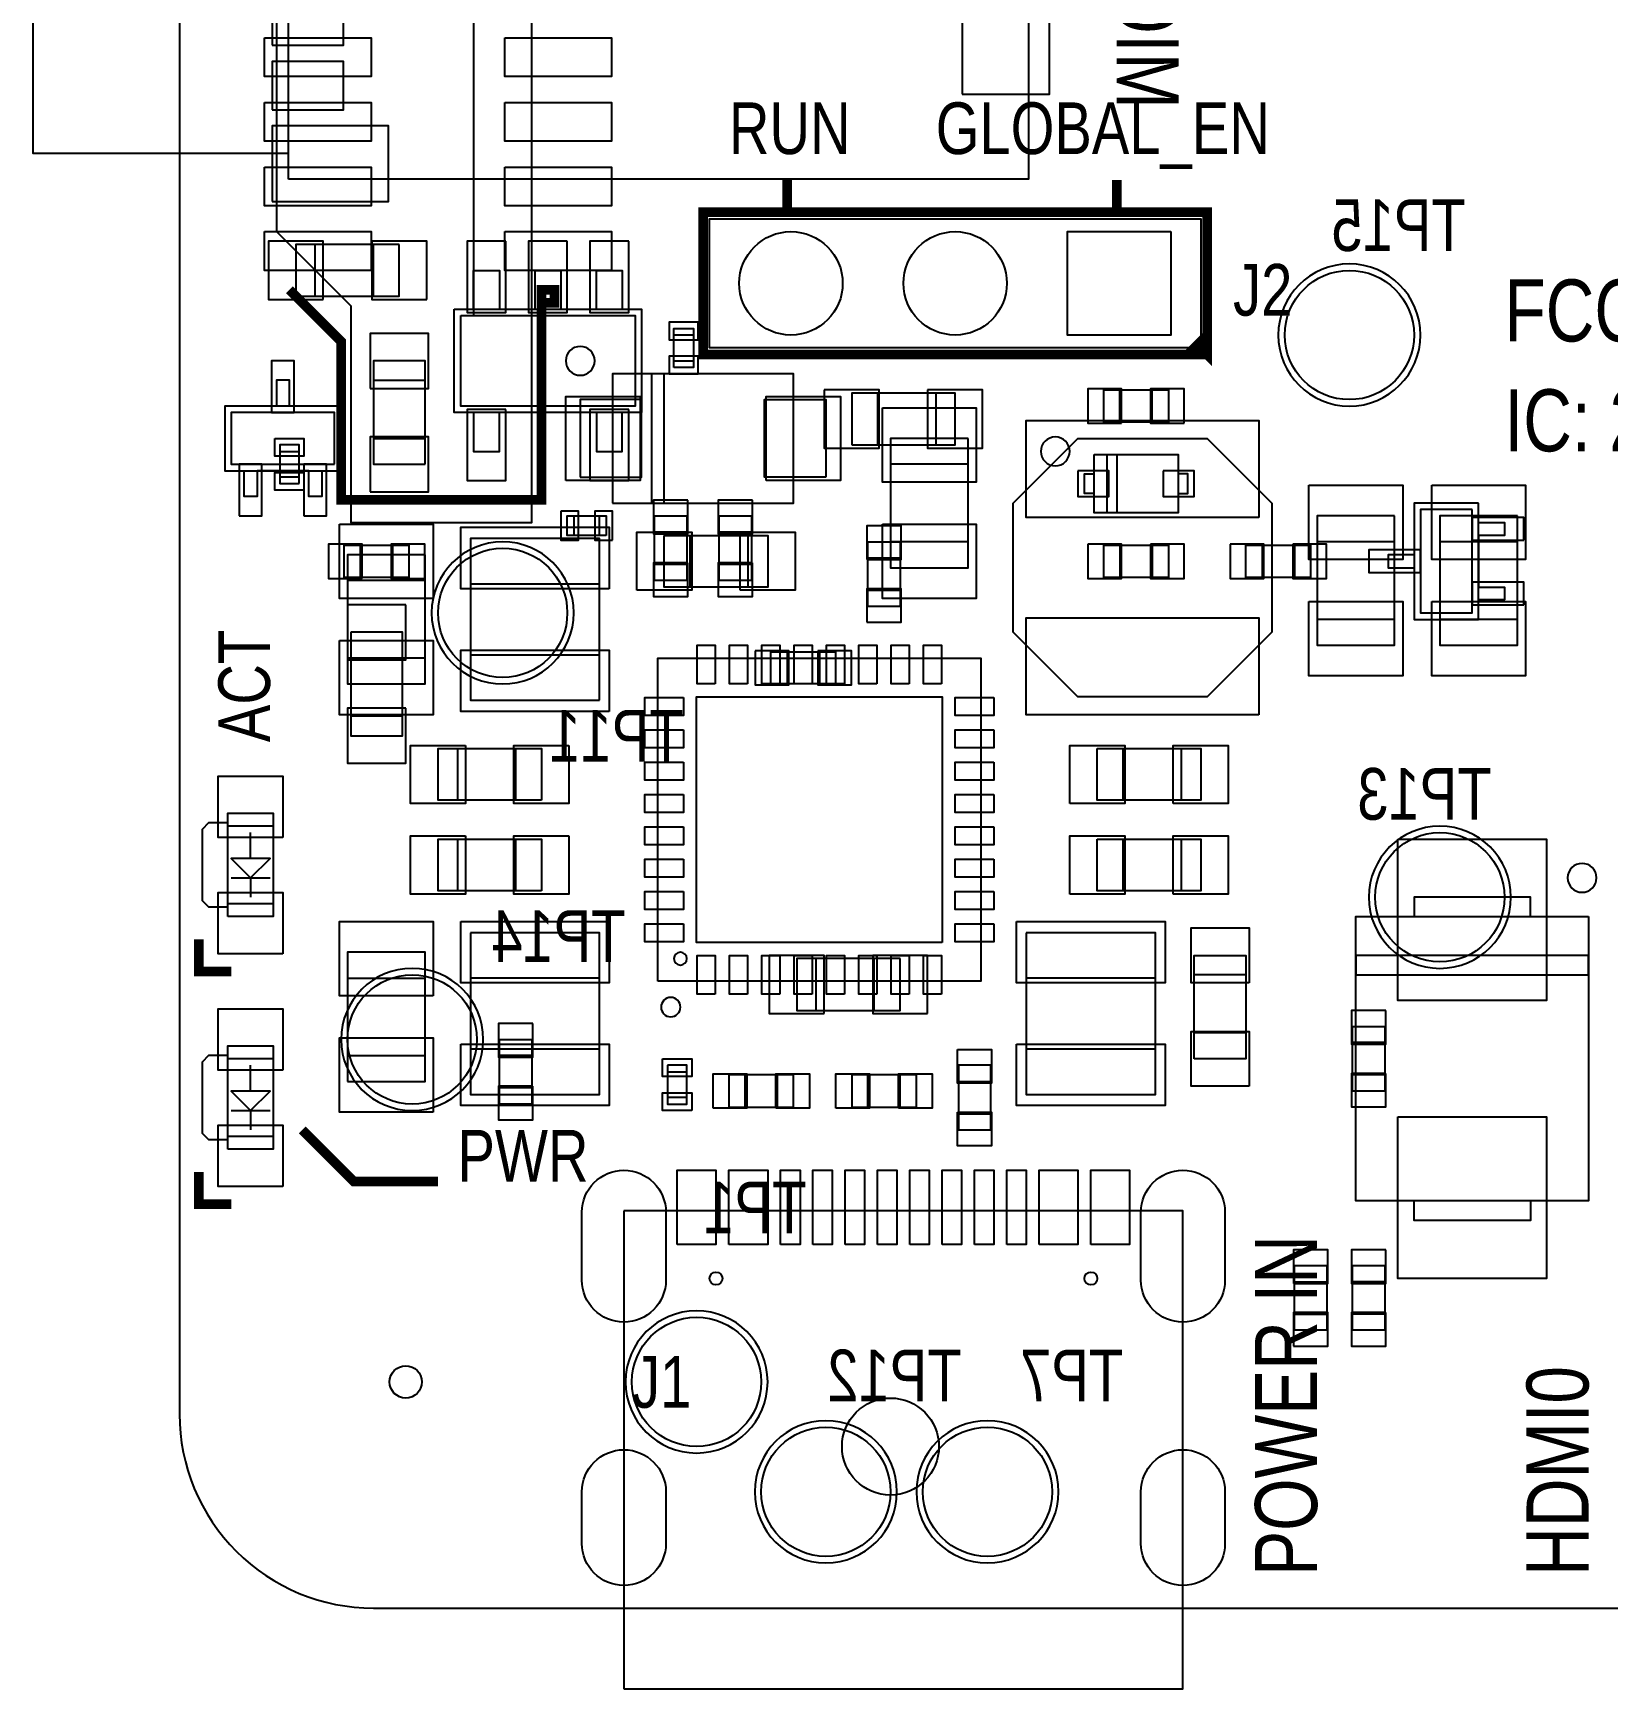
# Model space of a CAD drawing. Extents: x -2.3 to 88, y -2.5 to 83.
# Drawn here: x -2.27 to 22.1, y -1.25 to 24.37 of the extents above; entities that cross this region are included whole.
import ezdxf

# ---------------------------------------------------------------- set-up
doc = ezdxf.new("R2010")
doc.units = 0
for name, color, linetype in [('BOARD_OUTLINE', 85, 'CONTINUOUS'), ('PARTS_BOTTOM', 12, 'CONTINUOUS'), ('PARTS_TOP', 111, 'CONTINUOUS'), ('PINS_BOTTOM', 5, 'CONTINUOUS'), ('PINS_TOP', 1, 'CONTINUOUS'), ('SILK_BOTTOM', 85, 'CONTINUOUS'), ('SILK_TOP', 85, 'CONTINUOUS')]:
    doc.layers.add(name, color=color, linetype=linetype)

msp = doc.modelspace()

# ---------------------------------------------------------------- linework, layer by layer
at = {"layer": 'BOARD_OUTLINE'}
msp.add_lwpolyline([(3, 0), (82, 0, 0.414214), (85, 3), (85, 53, 0.414214), (82, 56), (3, 56, 0.414214), (0, 53), (0, 3, 0.414214)], format="xyb", close=True, dxfattribs=at)
at = {"layer": 'PARTS_BOTTOM'}
for points in [[(1.685, 22.11), (1.685, 34.1), (13.135, 34.1), (13.135, 22.11), (1.685, 22.11)], [(1.685, 22.51), (-2.265, 22.51), (-2.265, 33.51), (1.685, 33.51)], [(3.4, 21.1), (1.8, 21.1), (1.8, 20.3), (3.4, 20.3), (3.4, 21.1)], [(2.1, 20.3), (2.1, 21.1)], [(3, 20.3), (3, 21.1)], [(4.55, 20.1), (4.55, 20.7), (4.95, 20.7), (4.95, 20.1)], [(5.5, 20.1), (5.5, 20.7), (5.9, 20.7), (5.9, 20.1)], [(6.45, 20.1), (6.45, 20.7), (6.85, 20.7), (6.85, 20.1)], [(4.25, 20.1), (7.15, 20.1), (7.15, 18.5), (4.25, 18.5), (4.25, 20.1)], [(4.35, 20), (7.05, 20), (7.05, 18.6), (4.35, 18.6), (4.35, 20)], [(7.65, 19.2), (7.65, 19.8), (7.95, 19.8), (7.95, 19.2), (7.65, 19.2)], [(7.95, 19.7), (7.65, 19.7)], [(3.8, 17.7), (3.8, 19.3), (3, 19.3), (3, 17.7), (3.8, 17.7)], [(7.65, 19.3), (7.95, 19.3)], [(1.7, 18.6), (1.7, 19), (1.5, 19), (1.5, 18.6)], [(3, 19), (3.8, 19)], [(10.4, 18), (12, 18), (12, 18.8), (10.4, 18.8), (10.4, 18)], [(10.8, 18.8), (10.8, 18)], [(11.7, 18.8), (11.7, 18)], [(15.3, 18.85), (15.3, 18.35), (14.3, 18.35), (14.3, 18.85), (15.3, 18.85)], [(14.55, 18.35), (14.55, 18.85)], [(15.05, 18.35), (15.05, 18.85)], [(2.5, 17.6), (2.5, 18.6), (0.7, 18.6), (0.7, 17.6), (2.5, 17.6)], [(2.4, 17.7), (2.4, 18.5), (0.8, 18.5), (0.8, 17.7), (2.4, 17.7)], [(4.55, 18.5), (4.55, 17.9), (4.95, 17.9), (4.95, 18.5)], [(6.45, 18.5), (6.45, 17.9), (6.85, 17.9), (6.85, 18.5)], [(3, 18.1), (3.8, 18.1)], [(14.15, 17.85), (15.45, 17.85), (15.45, 16.95), (14.15, 16.95), (14.15, 17.85)], [(2.2, 17.6), (2.2, 17.2), (2, 17.2), (2, 17.6), (1.2, 17.6), (1.2, 17.2), (1, 17.2), (1, 17.6)], [(14.15, 17.25), (14, 17.25), (14, 17.55), (14.15, 17.55)], [(15.45, 17.25), (15.6, 17.25), (15.6, 17.55), (15.45, 17.55)], [(20.1, 17.0999), (19.1, 17.0999), (19.1, 15.3001), (20.1, 15.3001), (20.1, 17.0999)], [(20, 16.9999), (19.2, 16.9999), (19.2, 15.4001), (20, 15.4001), (20, 16.9999)], [(6.6, 16.6), (6, 16.6), (6, 16.9), (6.6, 16.9), (6.6, 16.6)], [(6.1, 16.9), (6.1, 16.6)], [(6.5, 16.6), (6.5, 16.9)], [(7.35, 16.9), (7.85, 16.9), (7.85, 15.9), (7.35, 15.9), (7.35, 16.9)], [(8.35, 16.9), (8.85, 16.9), (8.85, 15.9), (8.35, 15.9), (8.35, 16.9)], [(20.1, 16.8), (20.5, 16.8001), (20.5, 16.5999), (20.1, 16.6), (20.1, 15.8), (20.5, 15.8001), (20.5, 15.5999), (20.1, 15.6)], [(3.55, 16.45), (3.55, 15.95), (2.55, 15.95), (2.55, 16.45), (3.55, 16.45)], [(2.8, 15.95), (2.8, 16.45)], [(3.3, 15.95), (3.3, 16.45)], [(7.85, 16.65), (7.35, 16.65)], [(8.85, 16.65), (8.35, 16.65)], [(11.15, 15.5), (10.65, 15.5), (10.65, 16.5), (11.15, 16.5), (11.15, 15.5)], [(14.3, 15.95), (14.3, 16.45), (15.3, 16.45), (15.3, 15.95), (14.3, 15.95)], [(14.55, 16.45), (14.55, 15.95)], [(15.05, 16.45), (15.05, 15.95)], [(16.5, 15.95), (16.5, 16.45), (17.5, 16.45), (17.5, 15.95), (16.5, 15.95)], [(16.75, 16.45), (16.75, 15.95)], [(17.25, 16.45), (17.25, 15.95)], [(7.85, 16.15), (7.35, 16.15)], [(8.85, 16.15), (8.35, 16.15)], [(10.65, 16.25), (11.15, 16.25)], [(19.1, 16.3001), (18.7, 16.3), (18.7, 16.1), (19.1, 16.0999)], [(10.65, 15.75), (11.15, 15.75)], [(2.65, 15.1), (2.65, 13.5), (3.45, 13.5), (3.45, 15.1), (2.65, 15.1)], [(3.45, 14.7), (2.65, 14.7)], [(9.15, 14.3), (9.15, 14.8), (10.15, 14.8), (10.15, 14.3), (9.15, 14.3)], [(9.4, 14.8), (9.4, 14.3)], [(9.9, 14.8), (9.9, 14.3)], [(3.45, 13.8), (2.65, 13.8)], [(11.15, 10.05), (9.55, 10.05), (9.55, 9.25), (11.15, 9.25), (11.15, 10.05)], [(9.85, 9.25), (9.85, 10.05)], [(10.75, 9.25), (10.75, 10.05)], [(18.15, 9), (18.65, 9), (18.65, 8), (18.15, 8), (18.15, 9)], [(4.95, 8.8), (5.45, 8.8), (5.45, 7.8), (4.95, 7.8), (4.95, 8.8)], [(18.65, 8.75), (18.15, 8.75)], [(5.45, 8.55), (4.95, 8.55)], [(18.65, 8.25), (18.15, 8.25)], [(5.45, 8.05), (4.95, 8.05)], [(17.75, 4.3), (17.25, 4.3), (17.25, 5.3), (17.75, 5.3), (17.75, 4.3)], [(18.15, 5.3), (18.65, 5.3), (18.65, 4.3), (18.15, 4.3), (18.15, 5.3)], [(17.25, 5.05), (17.75, 5.05)], [(18.65, 5.05), (18.15, 5.05)], [(17.25, 4.55), (17.75, 4.55)], [(18.65, 4.55), (18.15, 4.55)]]:
    msp.add_lwpolyline(points, dxfattribs=at)
for points in [[(19.2, 19.7, 1), (17, 19.7, 1), (19.2, 19.7)], [(6.1, 15.4, 1), (3.9, 15.4, 1), (6.1, 15.4)], [(20.6, 11, 1), (18.4, 11, 1), (20.6, 11)], [(4.7, 8.8, 1), (2.5, 8.8, 1), (4.7, 8.8)], [(9.1, 3.5, 1), (6.9, 3.5, 1), (9.1, 3.5)], [(11.1, 1.8, 1), (8.9, 1.8, 1), (11.1, 1.8)], [(13.6, 1.8, 1), (11.4, 1.8, 1), (13.6, 1.8)]]:
    msp.add_lwpolyline(points, format="xyb", dxfattribs=at)
msp.add_lwpolyline([(14.35, 16.95), (14.35, 17.85), (14.5, 17.85), (14.5, 16.95)], close=True, dxfattribs=at)
at = {"layer": 'PARTS_TOP'}
for points in [[(5.45, 39.2), (2.6, 39.2), (2.6, 35.8), (1.5, 34.7), (1.5, 21.3), (2.65, 20.15), (2.65, 16.8), (5.45, 16.8), (5.45, 39.2)], [(5.45, 36), (4.55, 36), (4.55, 20), (5.45, 20)], [(15.8, 19.5), (8.2, 19.5), (8.2, 21.5), (15.8, 21.5), (15.8, 19.5)], [(6.7, 17.1), (9.5, 17.1), (9.5, 19.1), (6.7, 19.1), (6.7, 17.1)], [(6.2, 17.5), (7.15, 17.5), (7.15, 18.7), (6.2, 18.7), (6.2, 17.5)], [(10, 17.5), (9.05, 17.5), (9.05, 18.7), (10, 18.7), (10, 17.5)], [(1.85, 17.4), (1.85, 18), (1.55, 18), (1.55, 17.4), (1.85, 17.4)], [(12.2, 18.1), (11, 18.1), (11, 16.1), (12.2, 16.1), (12.2, 18.1)], [(12.9, 15.1), (12.9, 17.1), (13.9, 18.1), (15.9, 18.1), (16.9, 17.1), (16.9, 15.1), (15.9, 14.1), (13.9, 14.1), (12.9, 15.1)], [(1.55, 17.9), (1.85, 17.9)], [(12.2, 17.7), (11, 17.7)], [(1.85, 17.5), (1.55, 17.5)], [(18.8, 16.9), (17.6, 16.9), (17.6, 14.9), (18.8, 14.9), (18.8, 16.9)], [(20.7, 16.9), (19.5, 16.9), (19.5, 14.9), (20.7, 14.9), (20.7, 16.9)], [(6.5, 14.05), (6.5, 16.55), (4.5, 16.55), (4.5, 14.05), (6.5, 14.05)], [(7.5, 16.6), (9.1, 16.6), (9.1, 15.8), (7.5, 15.8), (7.5, 16.6)], [(7.9, 15.8), (7.9, 16.6)], [(8.8, 15.8), (8.8, 16.6)], [(12.2, 16.5), (11, 16.5)], [(18.8, 16.5), (17.6, 16.5)], [(20.7, 16.5), (19.5, 16.5)], [(3.8, 16.3), (2.6, 16.3), (2.6, 14.3), (3.8, 14.3), (3.8, 16.3)], [(3.8, 15.9), (2.6, 15.9)], [(4.5, 15.85), (6.5, 15.85)], [(18.8, 15.3), (17.6, 15.3)], [(20.7, 15.3), (19.5, 15.3)], [(3.8, 14.7), (2.6, 14.7)], [(4.5, 14.75), (6.5, 14.75)], [(7.4, 9.7), (7.4, 14.7), (12.4, 14.7), (12.4, 9.7), (7.4, 9.7)], [(5.6, 12.5), (4, 12.5), (4, 13.3), (5.6, 13.3), (5.6, 12.5)], [(4.3, 13.3), (4.3, 12.5)], [(5.2, 13.3), (5.2, 12.5)], [(14.2, 13.3), (15.8, 13.3), (15.8, 12.5), (14.2, 12.5), (14.2, 13.3)], [(14.6, 12.5), (14.6, 13.3)], [(15.5, 12.5), (15.5, 13.3)], [(0.75, 10.7), (0.75, 12.3), (1.45, 12.3), (1.45, 10.7), (0.75, 10.7)], [(0.75, 12.15), (0.45, 12.15), (0.35, 12.05), (0.35, 10.95), (0.45, 10.85), (0.75, 10.85)], [(1.45, 12.1), (0.75, 12.1)], [(1.1, 11.6), (1.1, 12)], [(5.6, 11.1), (4, 11.1), (4, 11.9), (5.6, 11.9), (5.6, 11.1)], [(4.3, 11.9), (4.3, 11.1)], [(5.2, 11.9), (5.2, 11.1)], [(14.2, 11.9), (15.8, 11.9), (15.8, 11.1), (14.2, 11.1), (14.2, 11.9)], [(14.6, 11.1), (14.6, 11.9)], [(15.5, 11.1), (15.5, 11.9)], [(1.1, 11.3), (1.4, 11.6), (0.8, 11.6), (1.1, 11.3), (1.1, 11)], [(0.8, 11.3), (1.4, 11.3)], [(1.45, 10.9), (0.75, 10.9)], [(20.9, 10.7), (20.9, 11), (19.1, 11), (19.1, 10.7)], [(21.8, 10.7), (21.8, 6.3), (18.2, 6.3), (18.2, 10.7), (21.8, 10.7)], [(4.5, 10.45), (4.5, 7.95), (6.5, 7.95), (6.5, 10.45), (4.5, 10.45)], [(13.1, 10.45), (13.1, 7.95), (15.1, 7.95), (15.1, 10.45), (13.1, 10.45)], [(2.6, 8.15), (3.8, 8.15), (3.8, 10.15), (2.6, 10.15), (2.6, 8.15)], [(15.7, 8.5), (15.7, 10.1), (16.5, 10.1), (16.5, 8.5), (15.7, 8.5)], [(2.6, 9.75), (3.8, 9.75)], [(6.5, 9.75), (4.5, 9.75)], [(15.1, 9.75), (13.1, 9.75)], [(16.5, 9.8), (15.7, 9.8)], [(16.5, 8.9), (15.7, 8.9)], [(0.75, 8.55), (0.45, 8.55), (0.35, 8.45), (0.35, 7.35), (0.45, 7.25), (0.75, 7.25)], [(0.75, 7.1), (0.75, 8.7), (1.45, 8.7), (1.45, 7.1), (0.75, 7.1)], [(1.45, 8.5), (0.75, 8.5)], [(2.6, 8.55), (3.8, 8.55)], [(6.5, 8.65), (4.5, 8.65)], [(15.1, 8.65), (13.1, 8.65)], [(1.1, 8), (1.1, 8.4)], [(7.55, 8.4), (7.55, 7.8), (7.85, 7.8), (7.85, 8.4), (7.55, 8.4)], [(7.55, 8.3), (7.85, 8.3)], [(8.5, 8.25), (8.5, 7.75), (9.5, 7.75), (9.5, 8.25), (8.5, 8.25)], [(8.75, 7.75), (8.75, 8.25)], [(9.25, 7.75), (9.25, 8.25)], [(10.4, 8.25), (10.4, 7.75), (11.4, 7.75), (11.4, 8.25), (10.4, 8.25)], [(10.65, 7.75), (10.65, 8.25)], [(11.15, 7.75), (11.15, 8.25)], [(12.55, 8.4), (12.05, 8.4), (12.05, 7.4), (12.55, 7.4), (12.55, 8.4)], [(1.1, 7.7), (1.4, 8), (0.8, 8), (1.1, 7.7), (1.1, 7.4)], [(12.05, 8.15), (12.55, 8.15)], [(0.8, 7.7), (1.4, 7.7)], [(7.85, 7.9), (7.55, 7.9)], [(12.05, 7.65), (12.55, 7.65)], [(1.45, 7.3), (0.75, 7.3)], [(6.875, -1.25), (15.525, -1.25), (15.525, 6.15), (6.875, 6.15)], [(6.875, 6.15), (6.875, -1.25)], [(20.9, 6.3), (20.9, 6), (19.1, 6), (19.1, 6.3)]]:
    msp.add_lwpolyline(points, dxfattribs=at)
for points in [[(7.3, 19.1), (7.3, 17.1), (7.5, 17.1), (7.5, 19.1)], [(21.8, 10.1), (18.2, 10.1), (18.2, 9.8), (21.8, 9.8)]]:
    msp.add_lwpolyline(points, close=True, dxfattribs=at)
msp.add_lwpolyline([(7.85, 10.05, 1), (7.65, 10.05, 1)], format="xyb", close=True, dxfattribs=at)
at = {"layer": 'PINS_BOTTOM'}
for points in [[(12.11, 23.425), (13.46, 23.425), (13.46, 25.325), (12.11, 25.325)], [(1.435, 24.185), (2.535, 24.185), (2.535, 25.035), (1.435, 25.035)], [(1.435, 23.185), (2.535, 23.185), (2.535, 23.935), (1.435, 23.935)], [(1.435, 21.765), (3.235, 21.765), (3.235, 22.935), (1.435, 22.935)], [(15.34, 21.3), (15.34, 19.7), (13.74, 19.7), (13.74, 21.3)], [(2.225, 20.25), (2.225, 21.15), (1.375, 21.15), (1.375, 20.25)], [(3.825, 20.25), (3.825, 21.15), (2.975, 21.15), (2.975, 20.25)], [(5.05, 21.15), (4.45, 21.15), (4.45, 20.05), (5.05, 20.05)], [(6, 21.15), (5.4, 21.15), (5.4, 20.05), (6, 20.05)], [(6.95, 21.15), (6.35, 21.15), (6.35, 20.05), (6.95, 20.05)], [(8.025, 19.9), (7.575, 19.9), (7.575, 19.625), (8.025, 19.625)], [(2.95, 18.875), (3.85, 18.875), (3.85, 19.725), (2.95, 19.725)], [(1.425, 18.5), (1.775, 18.5), (1.775, 19.3), (1.425, 19.3)], [(7.575, 19.1), (8.025, 19.1), (8.025, 19.375), (7.575, 19.375)], [(9.975, 18.85), (9.975, 17.95), (10.825, 17.95), (10.825, 18.85)], [(11.575, 18.85), (11.575, 17.95), (12.425, 17.95), (12.425, 18.85)], [(14.575, 18.335), (14.575, 18.865), (14.055, 18.865), (14.055, 18.335)], [(15.545, 18.335), (15.545, 18.865), (15.025, 18.865), (15.025, 18.335)], [(5.05, 18.55), (4.45, 18.55), (4.45, 17.45), (5.05, 17.45)], [(6.95, 18.55), (6.35, 18.55), (6.35, 17.45), (6.95, 17.45)], [(2.95, 17.275), (3.85, 17.275), (3.85, 18.125), (2.95, 18.125)], [(0.925, 16.9), (1.275, 16.9), (1.275, 17.7), (0.925, 17.7)], [(1.925, 16.9), (2.275, 16.9), (2.275, 17.7), (1.925, 17.7)], [(13.9, 17.6), (13.9, 17.2), (14.38, 17.2), (14.38, 17.6)], [(15.22, 17.6), (15.22, 17.2), (15.7, 17.2), (15.7, 17.6)], [(5.9, 16.975), (5.9, 16.525), (6.175, 16.525), (6.175, 16.975)], [(6.7, 16.525), (6.7, 16.975), (6.425, 16.975), (6.425, 16.525)], [(7.865, 17.145), (7.335, 17.145), (7.335, 16.625), (7.865, 16.625)], [(8.865, 17.145), (8.335, 17.145), (8.335, 16.625), (8.865, 16.625)], [(10.635, 16.225), (11.165, 16.225), (11.165, 16.745), (10.635, 16.745)], [(20.8, 16.525), (20.8, 16.875), (20, 16.875), (20, 16.525)], [(2.825, 15.935), (2.825, 16.465), (2.305, 16.465), (2.305, 15.935)], [(3.795, 15.935), (3.795, 16.465), (3.275, 16.465), (3.275, 15.935)], [(14.055, 16.465), (14.055, 15.935), (14.575, 15.935), (14.575, 16.465)], [(15.025, 16.465), (15.025, 15.935), (15.545, 15.935), (15.545, 16.465)], [(16.255, 16.465), (16.255, 15.935), (16.775, 15.935), (16.775, 16.465)], [(17.225, 16.465), (17.225, 15.935), (17.745, 15.935), (17.745, 16.465)], [(7.865, 16.175), (7.335, 16.175), (7.335, 15.655), (7.865, 15.655)], [(8.865, 16.175), (8.335, 16.175), (8.335, 15.655), (8.865, 15.655)], [(19.2, 16.025), (19.2, 16.375), (18.4, 16.375), (18.4, 16.025)], [(10.635, 15.255), (11.165, 15.255), (11.165, 15.775), (10.635, 15.775)], [(20.8, 15.525), (20.8, 15.875), (20, 15.875), (20, 15.525)], [(3.5, 15.525), (2.6, 15.525), (2.6, 14.675), (3.5, 14.675)], [(8.905, 14.815), (8.905, 14.285), (9.425, 14.285), (9.425, 14.815)], [(9.875, 14.815), (9.875, 14.285), (10.395, 14.285), (10.395, 14.815)], [(3.5, 13.925), (2.6, 13.925), (2.6, 13.075), (3.5, 13.075)], [(9.975, 9.2), (9.975, 10.1), (9.125, 10.1), (9.125, 9.2)], [(11.575, 9.2), (11.575, 10.1), (10.725, 10.1), (10.725, 9.2)], [(18.665, 9.245), (18.135, 9.245), (18.135, 8.725), (18.665, 8.725)], [(5.465, 9.045), (4.935, 9.045), (4.935, 8.525), (5.465, 8.525)], [(18.665, 8.275), (18.135, 8.275), (18.135, 7.755), (18.665, 7.755)], [(5.465, 8.075), (4.935, 8.075), (4.935, 7.555), (5.465, 7.555)], [(17.235, 5.025), (17.765, 5.025), (17.765, 5.545), (17.235, 5.545)], [(18.665, 5.545), (18.135, 5.545), (18.135, 5.025), (18.665, 5.025)], [(17.235, 4.055), (17.765, 4.055), (17.765, 4.575), (17.235, 4.575)], [(18.665, 4.575), (18.135, 4.575), (18.135, 4.055), (18.665, 4.055)]]:
    msp.add_lwpolyline(points, close=True, dxfattribs=at)
for points in [[(7.525, 6.125), (7.525, 5.075, -1), (6.225, 5.075), (6.225, 6.125, -1)], [(16.175, 6.125), (16.175, 5.075, -1), (14.875, 5.075), (14.875, 6.125, -1)], [(7.525, 1.8), (7.525, 1, -1), (6.225, 1), (6.225, 1.8, -1)], [(16.175, 1.8), (16.175, 1, -1), (14.875, 1), (14.875, 1.8, -1)]]:
    msp.add_lwpolyline(points, format="xyb", close=True, dxfattribs=at)
for centre, radius in [((9.46, 20.5), 0.8), ((12, 20.5), 0.8), ((18.1, 19.7), 1), ((5, 15.4), 1), ((19.5, 11), 1), ((3.6, 8.8), 1), ((8.3, 5.1), 0.1), ((14.1, 5.1), 0.1), ((8, 3.5), 1), ((3.5, 3.5), 0.25), ((10, 1.8), 1), ((12.5, 1.8), 1)]:
    msp.add_circle(centre, radius, dxfattribs=at)
at = {"layer": 'PINS_TOP'}
for points in [[(1.315, 24.3), (2.965, 24.3), (2.965, 23.7), (1.315, 23.7)], [(5.035, 24.3), (6.685, 24.3), (6.685, 23.7), (5.035, 23.7)], [(1.315, 23.3), (2.965, 23.3), (2.965, 22.7), (1.315, 22.7)], [(5.035, 23.3), (6.685, 23.3), (6.685, 22.7), (5.035, 22.7)], [(1.315, 22.3), (2.965, 22.3), (2.965, 21.7), (1.315, 21.7)], [(5.035, 22.3), (6.685, 22.3), (6.685, 21.7), (5.035, 21.7)], [(1.315, 21.3), (2.965, 21.3), (2.965, 20.7), (1.315, 20.7)], [(5.035, 21.3), (6.685, 21.3), (6.685, 20.7), (5.035, 20.7)], [(15.34, 21.3), (15.34, 19.7), (13.74, 19.7), (13.74, 21.3)], [(5.975, 17.45), (5.975, 18.75), (7.125, 18.75), (7.125, 17.45)], [(9.075, 17.45), (9.075, 18.75), (10.225, 18.75), (10.225, 17.45)], [(10.875, 18.575), (12.325, 18.575), (12.325, 17.425), (10.875, 17.425)], [(16.7, 16.875), (13.1, 16.875), (13.1, 18.375), (16.7, 18.375)], [(1.475, 18.1), (1.925, 18.1), (1.925, 17.825), (1.475, 17.825)], [(1.925, 17.3), (1.475, 17.3), (1.475, 17.575), (1.925, 17.575)], [(17.475, 17.375), (18.925, 17.375), (18.925, 16.225), (17.475, 16.225)], [(19.375, 17.375), (20.825, 17.375), (20.825, 16.225), (19.375, 16.225)], [(2.475, 16.775), (3.925, 16.775), (3.925, 15.625), (2.475, 15.625)], [(6.65, 15.775), (4.35, 15.775), (4.35, 16.725), (6.65, 16.725)], [(10.875, 16.775), (12.325, 16.775), (12.325, 15.625), (10.875, 15.625)], [(7.075, 15.75), (7.075, 16.65), (7.925, 16.65), (7.925, 15.75)], [(8.675, 15.75), (8.675, 16.65), (9.525, 16.65), (9.525, 15.75)], [(17.475, 15.575), (18.925, 15.575), (18.925, 14.425), (17.475, 14.425)], [(19.375, 15.575), (20.825, 15.575), (20.825, 14.425), (19.375, 14.425)], [(16.7, 13.825), (13.1, 13.825), (13.1, 15.325), (16.7, 15.325)], [(2.475, 14.975), (3.925, 14.975), (3.925, 13.825), (2.475, 13.825)], [(8.29, 14.3), (8.01, 14.3), (8.01, 14.9), (8.29, 14.9)], [(8.79, 14.3), (8.51, 14.3), (8.51, 14.9), (8.79, 14.9)], [(9.29, 14.3), (9.01, 14.3), (9.01, 14.9), (9.29, 14.9)], [(9.79, 14.3), (9.51, 14.3), (9.51, 14.9), (9.79, 14.9)], [(10.29, 14.3), (10.01, 14.3), (10.01, 14.9), (10.29, 14.9)], [(10.79, 14.3), (10.51, 14.3), (10.51, 14.9), (10.79, 14.9)], [(11.29, 14.3), (11.01, 14.3), (11.01, 14.9), (11.29, 14.9)], [(11.79, 14.3), (11.51, 14.3), (11.51, 14.9), (11.79, 14.9)], [(6.65, 13.875), (4.35, 13.875), (4.35, 14.825), (6.65, 14.825)], [(11.8, 10.3), (8, 10.3), (8, 14.1), (11.8, 14.1)], [(7.8, 14.09), (7.8, 13.81), (7.2, 13.81), (7.2, 14.09)], [(12.6, 14.09), (12.6, 13.81), (12, 13.81), (12, 14.09)], [(7.8, 13.59), (7.8, 13.31), (7.2, 13.31), (7.2, 13.59)], [(12.6, 13.59), (12.6, 13.31), (12, 13.31), (12, 13.59)], [(4.425, 13.35), (4.425, 12.45), (3.575, 12.45), (3.575, 13.35)], [(6.025, 13.35), (6.025, 12.45), (5.175, 12.45), (5.175, 13.35)], [(13.775, 12.45), (13.775, 13.35), (14.625, 13.35), (14.625, 12.45)], [(15.375, 12.45), (15.375, 13.35), (16.225, 13.35), (16.225, 12.45)], [(7.8, 13.09), (7.8, 12.81), (7.2, 12.81), (7.2, 13.09)], [(12.6, 13.09), (12.6, 12.81), (12, 12.81), (12, 13.09)], [(1.6, 11.925), (0.6, 11.925), (0.6, 12.875), (1.6, 12.875)], [(7.8, 12.59), (7.8, 12.31), (7.2, 12.31), (7.2, 12.59)], [(12.6, 12.59), (12.6, 12.31), (12, 12.31), (12, 12.59)], [(7.8, 12.09), (7.8, 11.81), (7.2, 11.81), (7.2, 12.09)], [(12.6, 12.09), (12.6, 11.81), (12, 11.81), (12, 12.09)], [(4.425, 11.95), (4.425, 11.05), (3.575, 11.05), (3.575, 11.95)], [(6.025, 11.95), (6.025, 11.05), (5.175, 11.05), (5.175, 11.95)], [(13.775, 11.05), (13.775, 11.95), (14.625, 11.95), (14.625, 11.05)], [(15.375, 11.05), (15.375, 11.95), (16.225, 11.95), (16.225, 11.05)], [(18.85, 11.9), (21.15, 11.9), (21.15, 9.4), (18.85, 9.4)], [(7.8, 11.59), (7.8, 11.31), (7.2, 11.31), (7.2, 11.59)], [(12.6, 11.59), (12.6, 11.31), (12, 11.31), (12, 11.59)], [(1.6, 10.125), (0.6, 10.125), (0.6, 11.075), (1.6, 11.075)], [(7.8, 11.09), (7.8, 10.81), (7.2, 10.81), (7.2, 11.09)], [(12.6, 11.09), (12.6, 10.81), (12, 10.81), (12, 11.09)], [(3.925, 9.475), (2.475, 9.475), (2.475, 10.625), (3.925, 10.625)], [(4.35, 10.625), (6.65, 10.625), (6.65, 9.675), (4.35, 9.675)], [(7.8, 10.59), (7.8, 10.31), (7.2, 10.31), (7.2, 10.59)], [(12.6, 10.59), (12.6, 10.31), (12, 10.31), (12, 10.59)], [(12.95, 10.625), (15.25, 10.625), (15.25, 9.675), (12.95, 9.675)], [(16.55, 9.675), (15.65, 9.675), (15.65, 10.525), (16.55, 10.525)], [(8.29, 9.5), (8.01, 9.5), (8.01, 10.1), (8.29, 10.1)], [(8.79, 9.5), (8.51, 9.5), (8.51, 10.1), (8.79, 10.1)], [(9.29, 9.5), (9.01, 9.5), (9.01, 10.1), (9.29, 10.1)], [(9.79, 9.5), (9.51, 9.5), (9.51, 10.1), (9.79, 10.1)], [(10.29, 9.5), (10.01, 9.5), (10.01, 10.1), (10.29, 10.1)], [(10.79, 9.5), (10.51, 9.5), (10.51, 10.1), (10.79, 10.1)], [(11.29, 9.5), (11.01, 9.5), (11.01, 10.1), (11.29, 10.1)], [(11.79, 9.5), (11.51, 9.5), (11.51, 10.1), (11.79, 10.1)], [(1.6, 8.325), (0.6, 8.325), (0.6, 9.275), (1.6, 9.275)], [(3.925, 7.675), (2.475, 7.675), (2.475, 8.825), (3.925, 8.825)], [(4.35, 8.725), (6.65, 8.725), (6.65, 7.775), (4.35, 7.775)], [(12.95, 8.725), (15.25, 8.725), (15.25, 7.775), (12.95, 7.775)], [(16.55, 8.075), (15.65, 8.075), (15.65, 8.925), (16.55, 8.925)], [(7.475, 8.5), (7.925, 8.5), (7.925, 8.225), (7.475, 8.225)], [(12.035, 8.645), (12.565, 8.645), (12.565, 8.125), (12.035, 8.125)], [(8.255, 7.735), (8.255, 8.265), (8.775, 8.265), (8.775, 7.735)], [(9.225, 7.735), (9.225, 8.265), (9.745, 8.265), (9.745, 7.735)], [(10.155, 7.735), (10.155, 8.265), (10.675, 8.265), (10.675, 7.735)], [(11.125, 7.735), (11.125, 8.265), (11.645, 8.265), (11.645, 7.735)], [(7.925, 7.7), (7.475, 7.7), (7.475, 7.975), (7.925, 7.975)], [(1.6, 6.525), (0.6, 6.525), (0.6, 7.475), (1.6, 7.475)], [(12.035, 7.675), (12.565, 7.675), (12.565, 7.155), (12.035, 7.155)], [(18.85, 7.6), (21.15, 7.6), (21.15, 5.1), (18.85, 5.1)], [(7.7, 5.625), (7.7, 6.775), (8.3, 6.775), (8.3, 5.625)], [(8.5, 5.625), (8.5, 6.775), (9.1, 6.775), (9.1, 5.625)], [(9.3, 5.625), (9.3, 6.775), (9.6, 6.775), (9.6, 5.625)], [(9.8, 5.625), (9.8, 6.775), (10.1, 6.775), (10.1, 5.625)], [(10.3, 5.625), (10.3, 6.775), (10.6, 6.775), (10.6, 5.625)], [(10.8, 5.625), (10.8, 6.775), (11.1, 6.775), (11.1, 5.625)], [(11.3, 5.625), (11.3, 6.775), (11.6, 6.775), (11.6, 5.625)], [(11.8, 5.625), (11.8, 6.775), (12.1, 6.775), (12.1, 5.625)], [(12.3, 5.625), (12.3, 6.775), (12.6, 6.775), (12.6, 5.625)], [(12.8, 5.625), (12.8, 6.775), (13.1, 6.775), (13.1, 5.625)], [(13.3, 5.625), (13.3, 6.775), (13.9, 6.775), (13.9, 5.625)], [(14.1, 5.625), (14.1, 6.775), (14.7, 6.775), (14.7, 5.625)]]:
    msp.add_lwpolyline(points, close=True, dxfattribs=at)
for points in [[(7.525, 6.125), (7.525, 5.075, -1), (6.225, 5.075), (6.225, 6.125, -1)], [(16.175, 6.125), (16.175, 5.075, -1), (14.875, 5.075), (14.875, 6.125, -1)], [(7.525, 1.8), (7.525, 1, -1), (6.225, 1), (6.225, 1.8, -1)], [(16.175, 1.8), (16.175, 1, -1), (14.875, 1), (14.875, 1.8, -1)]]:
    msp.add_lwpolyline(points, format="xyb", close=True, dxfattribs=at)
for centre, radius in [((9.46, 20.5), 0.8), ((12, 20.5), 0.8), ((8.3, 5.1), 0.1), ((14.1, 5.1), 0.1), ((3.5, 3.5), 0.25), ((11, 2.5), 0.75)]:
    msp.add_circle(centre, radius, dxfattribs=at)
at = {"layer": 'SILK_BOTTOM'}
msp.add_lwpolyline([(13.7736, 17.9, 1), (13.3264, 17.9, 1)], format="xyb", close=True, dxfattribs=at)
at = {"layer": 'SILK_TOP', "const_width": 0.15}
for points in [[(9.4, 21.6), (9.4, 22.1)], [(14.5, 21.6), (14.5, 22.1)], [(15.9, 19.4), (8.1, 19.4), (8.1, 21.6), (15.9, 21.6), (15.9, 19.4), (15.6, 19.4), (15.9, 19.7), (15.9, 19.4), (15.8, 19.5)], [(1.7, 20.4), (2.5, 19.6), (2.5, 17.15), (5.6, 17.15), (5.6, 20.4), (5.8, 20.4), (5.8, 20.2), (5.6, 20.2)], [(0.8, 9.85), (0.3, 9.85), (0.3, 10.35)], [(4, 6.6), (2.7, 6.6), (1.9, 7.4)], [(0.8, 6.25), (0.3, 6.25), (0.3, 6.75)]]:
    msp.add_lwpolyline(points, dxfattribs=at)
at = {"layer": 'SILK_TOP'}
for points in [[(6.4236, 19.3, 1), (5.9764, 19.3, 1)], [(21.9236, 11.3, 1), (21.4764, 11.3, 1)], [(7.75, 9.3, 1), (7.45, 9.3, 1)]]:
    msp.add_lwpolyline(points, format="xyb", close=True, dxfattribs=at)

# ---------------------------------------------------------------- texts
at = {"layer": 'SILK_BOTTOM', "text_generation_flag": 2, "width": 0.8125}
msp.add_text('MICRO SD CARD', height=0.96, rotation=270, dxfattribs=at).set_placement((14.5, 23.2))
for s, p in [('TP15', (19.9, 21)), ('TP11', (7.8, 13.1)), ('TP13', (20.3, 12.2)), ('TP14', (6.9, 10)), ('TP1', (9.7, 5.8)), ('TP12', (12.1, 3.2)), ('TP7', (14.6, 3.2))]:
    msp.add_text(s, height=0.8, dxfattribs=at).set_placement(p)
at = {"layer": 'SILK_TOP', "width": 0.8125}
for s, height, p in [('RUN', 0.8, (8.5, 22.5)), ('GLOBAL_EN', 0.8, (11.7, 22.5)), ('J2', 0.8, (16.3, 20)), ('FCC ID: 2ABCB-RPI4B', 0.96, (20.5, 19.6)), ('IC: 20953-RPI4B', 0.96, (20.5, 17.9)), ('PWR', 0.8, (4.3, 6.6)), ('J1', 0.8, (7, 3.1))]:
    msp.add_text(s, height=height, dxfattribs=at).set_placement(p)
for s, height, p in [('ACT', 0.8, (1.4, 13.4)), ('POWER IN', 0.96, (17.6, 0.5)), ('HDMI0', 0.96, (21.8, 0.5))]:
    msp.add_text(s, height=height, rotation=90, dxfattribs=at).set_placement(p)

doc.saveas('drawing.dxf')
